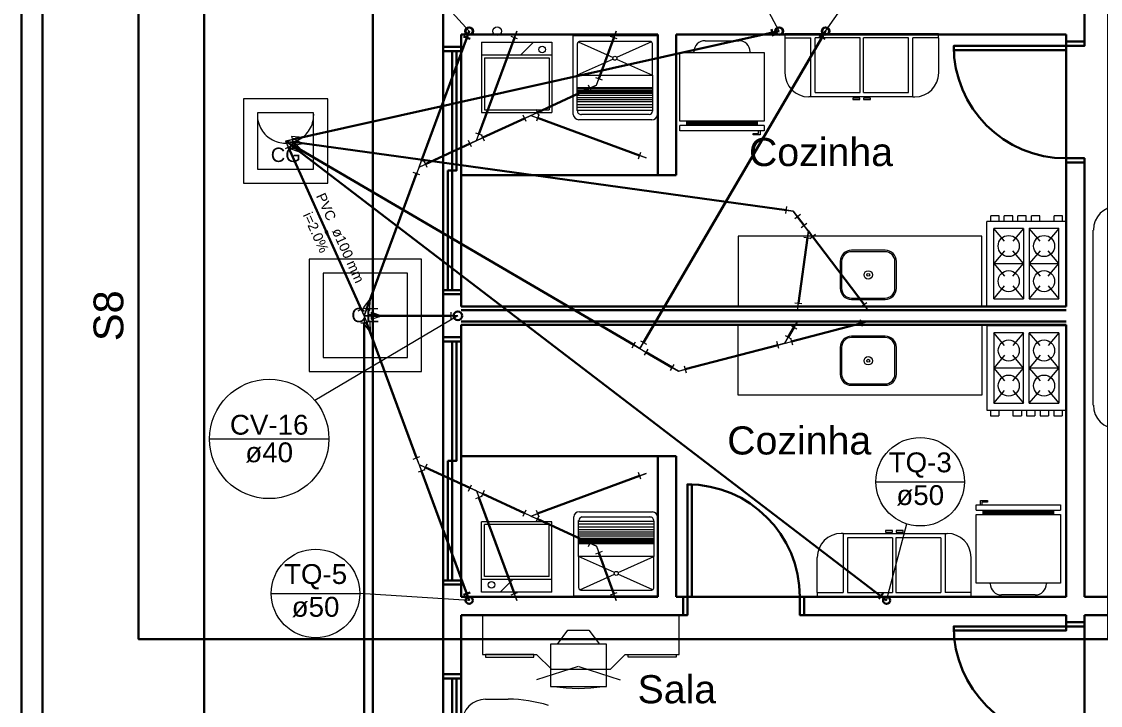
# Model space of a CAD drawing. Header units: inches. Extents: x -27 to 114, y -35 to 60.
# Drawn here: x 10.74 to 18.42, y -10.19 to -5.33 of the extents above; entities that cross this region are included whole.
import ezdxf

# ---------------------------------------------------------------- set-up
doc = ezdxf.new("R2010")
doc.units = ezdxf.units.IN
doc.header["$LTSCALE"] = 10
doc.header["$MEASUREMENT"] = 0
doc.linetypes.add('Dashed', pattern=[0.75, 0.5, -0.25])
for name, color, linetype, lineweight in [('CV-Colunas', 6, 'Continuous', 30), ('CV-Conexões detalhe', 8, 'Continuous', 20), ('CV-Indicação coluna', 5, 'Continuous', 20), ('CV-Textos coluna', 7, 'Continuous', 20), ('CV-Tubos detalhe', 6, 'Continuous', 30), ('DI-Detalhes', 6, 'Dashed', 30), ('Simbolos', 160, 'Continuous', 20), ('Simbolos_int', 5, 'Continuous', 5), ('TQ-Colunas', 6, 'Continuous', 30), ('TQ-Conexões', 8, 'Continuous', 20), ('TQ-Conexões detalhe', 8, 'Continuous', 20), ('TQ-Indicação coluna', 5, 'Continuous', 20), ('TQ-Sentido tubo', 8, 'Continuous', 20), ('TQ-Textos coluna', 7, 'Continuous', 20), ('TQ-Textos tubo', 7, 'Continuous', 20), ('TQ-Tubos', 6, 'Continuous', 30), ('TQ-Tubos detalhe', 6, 'Continuous', 30), ('xeixo', 3, 'Continuous', 20), ('xjanela-porta', 253, 'Continuous', 30), ('xmoveis', 253, 'Continuous', 20), ('xmuro', 4, 'Continuous', 30), ('xparede', 7, 'Continuous', 30), ('xpiso', 4, 'Continuous', 30), ('xtexto', 7, 'Continuous', 20)]:
    doc.layers.add(name, color=color, linetype=linetype, lineweight=lineweight)
doc.styles.add('Arial', font='arial.ttf')

# ---------------------------------------------------------------- blocks, each defined once
blk = doc.blocks.new('_Closed')
at = {"color": 0, "linetype": 'ByBlock', "lineweight": -2}
for p, q in [((-1, 0.166667), (0, 0)), ((-1, 0.166667), (-1, -0.166667)), ((0, 0), (-1, -0.166667)), ((0, 0), (-1, 0))]:
    blk.add_line(p, q, dxfattribs=at)

msp = doc.modelspace()

# ---------------------------------------------------------------- linework, layer by layer
at = {"layer": 'CV-Colunas', "linetype": 'Continuous'}
for p, q in [((16.4574, -5.4502), (16.4143, -5.425)), ((16.4611, -5.3945), (16.4359, -5.4376))]:
    msp.add_line(p, q, dxfattribs=at)
msp.add_circle((16.4611, -5.3945), 0.025, dxfattribs=at)
at = {"layer": 'CV-Conexões detalhe', "linetype": 'Continuous'}
for p, q in [((13.7926, -7.3945), (13.7926, -7.4445)), ((13.8426, -7.4195), (13.7926, -7.4195)), ((15.1425, -7.5969), (15.1856, -7.6222)), ((15.083, -7.649), (15.1083, -7.6058)), ((15.1388, -7.6527), (15.0956, -7.6274)), ((15.1388, -7.6527), (15.1641, -7.6095)), ((15.1388, -7.6527), (15.1819, -7.6779)), ((15.1946, -7.6564), (15.1693, -7.6995))]:
    msp.add_line(p, q, dxfattribs=at)
at = {"layer": 'CV-Indicação coluna'}
for p, q in [((16.4611, -5.3945), (16.7567, -4.9719)), ((12.0754, -8.2959), (12.9254, -8.2959))]:
    msp.add_line(p, q, dxfattribs=at)
msp.add_circle((12.5004, -8.2959), 0.425, dxfattribs=at)
at = {"layer": 'CV-Tubos detalhe'}
for p, q in [((15.1641, -7.6095), (16.4359, -5.4376)), ((13.2266, -7.4195), (13.7926, -7.4195))]:
    msp.add_line(p, q, dxfattribs=at)
at = {"layer": 'DI-Detalhes', "linetype": 'Continuous'}
msp.add_lwpolyline([(18.4726, -9.7195), (18.4726, -5.1195), (11.5705, -5.1195), (11.5705, -9.7195), (18.4726, -9.7195)], close=True, dxfattribs=at)
at = {"layer": 'Simbolos', "linetype": 'Continuous'}
for points in [[(12.3166, -6.4765), (12.9166, -6.4765), (12.9166, -5.8765), (12.3166, -5.8765), (12.3166, -6.4765)], [(12.7836, -7.817), (13.5836, -7.817), (13.5836, -7.017), (12.7836, -7.017), (12.7836, -7.817)]]:
    msp.add_lwpolyline(points, close=True, dxfattribs=at)
at = {"layer": 'Simbolos_int', "linetype": 'Dashed'}
for points in [[(12.4166, -6.3765), (12.8166, -6.3765), (12.8166, -5.9765), (12.4166, -5.9765), (12.4166, -6.3765)], [(12.8836, -7.717), (13.4836, -7.717), (13.4836, -7.117), (12.8836, -7.117), (12.8836, -7.717)]]:
    msp.add_lwpolyline(points, close=True, dxfattribs=at)
msp.add_arc((12.6166, -5.9905), 0.2005, 176.017, 3.98271, dxfattribs=at)
at = {"layer": 'TQ-Colunas', "linetype": 'Continuous'}
for p, q in [((13.9298, -5.45), (13.8829, -5.4327)), ((13.9236, -5.3945), (13.9063, -5.4414)), ((16.0878, -5.4297), (16.0769, -5.3809)), ((16.1311, -5.3945), (16.0823, -5.4053)), ((13.8829, -9.4062), (13.9298, -9.3889)), ((13.9236, -9.4445), (13.9063, -9.3976)), ((16.8397, -9.434), (16.8701, -9.3943)), ((16.8946, -9.4445), (16.8549, -9.4141))]:
    msp.add_line(p, q, dxfattribs=at)
for centre, radius in [((13.9236, -5.3945), 0.025), ((16.1311, -5.3945), 0.025), ((13.8426, -7.4195), 0.0305), ((13.9236, -9.4445), 0.025), ((16.8946, -9.4445), 0.025)]:
    msp.add_circle(centre, radius, dxfattribs=at)
at = {"layer": 'TQ-Conexões', "linetype": 'Continuous'}
for p, q in [((12.66, -6.1412), (12.6709, -6.19)), ((12.66, -6.1412), (12.7386, -6.1493)), ((12.66, -6.2118), (12.6144, -6.2323)), ((12.6166, -6.1765), (12.6654, -6.1656)), ((12.6166, -6.1765), (12.6372, -6.222)), ((12.6166, -6.1765), (12.6564, -6.2068)), ((12.6166, -6.1765), (12.6662, -6.1833)), ((12.6166, -6.1765), (12.6598, -6.2017)), ((12.6715, -6.1869), (12.6412, -6.2267)), ((12.6724, -6.1801), (12.6472, -6.2233)), ((12.6696, -6.1585), (12.6627, -6.208)), ((12.6627, -6.208), (12.7405, -6.1935)), ((12.6696, -6.1585), (12.7405, -6.1935)), ((12.6709, -6.19), (12.7386, -6.1493)), ((12.6715, -6.1869), (12.716, -6.2523)), ((12.6724, -6.1801), (12.7245, -6.2396)), ((12.6412, -6.2267), (12.716, -6.2523)), ((12.6472, -6.2233), (12.7245, -6.2396)), ((13.1333, -7.3841), (13.1789, -7.3636)), ((13.1705, -7.3639), (13.2199, -7.3022)), ((13.1705, -7.3639), (13.2174, -7.3812)), ((13.2174, -7.3812), (13.2199, -7.3022)), ((13.1766, -7.4195), (13.1561, -7.3739)), ((13.1766, -7.4195), (13.1939, -7.3725)), ((13.1766, -7.4195), (13.1766, -7.4695)), ((13.1766, -7.4195), (13.1939, -7.4664)), ((13.1766, -7.4195), (13.2266, -7.4195)), ((13.2266, -7.3945), (13.2266, -7.4445)), ((13.2266, -7.3945), (13.3016, -7.4195)), ((13.2266, -7.4445), (13.3016, -7.4195)), ((13.1516, -7.4695), (13.2016, -7.4695)), ((13.2174, -7.4577), (13.1705, -7.475)), ((13.1705, -7.475), (13.2199, -7.5367)), ((13.2174, -7.4577), (13.2199, -7.5367))]:
    msp.add_line(p, q, dxfattribs=at)
at = {"layer": 'TQ-Conexões detalhe', "linetype": 'Continuous'}
for p, q in [((14.2688, -5.45), (14.2219, -5.4327)), ((14.2626, -5.3945), (14.2453, -5.4414)), ((14.9773, -5.45), (14.9304, -5.4327)), ((14.9711, -5.3945), (14.9538, -5.4414)), ((14.823, -5.7244), (14.8699, -5.7417)), ((14.8291, -5.78), (14.8464, -5.733)), ((14.7942, -5.8236), (14.7733, -5.7782)), ((14.8291, -5.78), (14.7837, -5.8009)), ((14.3636, -5.9944), (14.409, -5.9735)), ((14.3986, -5.9508), (14.4195, -5.9962)), ((14.4192, -5.9883), (14.4019, -6.0352)), ((14.3287, -6.0381), (14.3077, -5.9927)), ((14.3636, -5.9944), (14.3182, -6.0154)), ((14.3636, -5.9944), (14.4105, -6.0117)), ((13.969, -6.1179), (14.0159, -6.1352)), ((13.9751, -6.1735), (13.9924, -6.1265)), ((14.0101, -6.1298), (14.031, -6.1752)), ((13.9402, -6.2171), (13.9193, -6.1717)), ((13.9751, -6.1735), (13.9297, -6.1944)), ((13.9751, -6.1735), (14.0205, -6.1525)), ((15.1286, -6.3031), (15.1459, -6.2562)), ((15.1841, -6.297), (15.1372, -6.2797)), ((13.5669, -6.3616), (13.5496, -6.4085)), ((13.5607, -6.306), (13.6076, -6.3233)), ((13.5669, -6.3616), (13.5842, -6.3147)), ((13.5669, -6.3616), (13.6123, -6.3406)), ((13.6018, -6.3179), (13.6227, -6.3634)), ((13.573, -6.4171), (13.5261, -6.3998)), ((16.1782, -6.6929), (16.185, -6.6434)), ((16.2311, -6.675), (16.1816, -6.6681)), ((16.2311, -6.675), (16.2613, -6.7148)), ((16.2812, -6.6997), (16.2414, -6.7299)), ((16.288, -6.7915), (16.3279, -6.7613)), ((16.3382, -6.8163), (16.308, -6.7764)), ((16.3382, -6.8163), (16.3313, -6.8658)), ((16.3382, -6.8163), (16.3683, -6.8561)), ((16.3561, -6.8692), (16.3066, -6.8624)), ((16.3883, -6.841), (16.3484, -6.8712)), ((16.2427, -7.3265), (16.2922, -7.3333)), ((16.2606, -7.3795), (16.2674, -7.3299)), ((16.7145, -7.3547), (16.7544, -7.3245)), ((16.7646, -7.3795), (16.7344, -7.3396)), ((16.7226, -7.4963), (16.7099, -7.4479)), ((16.257, -7.5152), (16.2138, -7.49)), ((16.2606, -7.4595), (16.2354, -7.5026)), ((16.7646, -7.4595), (16.7163, -7.4721)), ((16.1696, -7.615), (16.1948, -7.5719)), ((16.1696, -7.615), (16.218, -7.6024)), ((16.1733, -7.5593), (16.2164, -7.5845)), ((16.2116, -7.5782), (16.2243, -7.6266)), ((16.1275, -7.6519), (16.1149, -7.6035)), ((16.1696, -7.615), (16.1212, -7.6277)), ((15.3568, -7.8093), (15.3821, -7.7661)), ((15.4126, -7.813), (15.3695, -7.7877)), ((15.4126, -7.813), (15.461, -7.8003)), ((15.4547, -7.7761), (15.4673, -7.8245)), ((13.5261, -8.4391), (13.573, -8.4218)), ((13.5669, -8.4774), (13.5496, -8.4304)), ((13.6076, -8.5156), (13.5607, -8.5329)), ((13.5669, -8.4774), (13.5842, -8.5243)), ((13.5669, -8.4774), (13.6123, -8.4983)), ((13.6227, -8.4756), (13.6018, -8.521)), ((15.1459, -8.5827), (15.1286, -8.5358)), ((15.1841, -8.542), (15.1372, -8.5593)), ((13.9191, -8.6673), (13.94, -8.6219)), ((13.975, -8.6656), (13.9296, -8.6446)), ((13.975, -8.6656), (14.0204, -8.6865)), ((13.975, -8.6656), (13.9923, -8.7125)), ((14.0308, -8.6638), (14.0099, -8.7092)), ((14.0157, -8.7038), (13.9688, -8.7211)), ((14.3074, -8.8464), (14.3283, -8.801)), ((14.3632, -8.8446), (14.3178, -8.8237)), ((14.3632, -8.8446), (14.4102, -8.8273)), ((14.4015, -8.8039), (14.4188, -8.8508)), ((14.3632, -8.8446), (14.4086, -8.8656)), ((14.4191, -8.8429), (14.3982, -8.8883)), ((14.7733, -9.0612), (14.7942, -9.0158)), ((14.8291, -9.0595), (14.7837, -9.0385)), ((14.8291, -9.0595), (14.8464, -9.1064)), ((14.8699, -9.0977), (14.823, -9.115)), ((14.2219, -9.4062), (14.2688, -9.3889)), ((14.2626, -9.4445), (14.2453, -9.3976)), ((14.9304, -9.4062), (14.9773, -9.3889)), ((14.9711, -9.4445), (14.9538, -9.3976))]:
    msp.add_line(p, q, dxfattribs=at)
at = {"layer": 'TQ-Indicação coluna'}
for p, q in [((16.1311, -5.3945), (15.8404, -4.8501)), ((13.9236, -5.3945), (13.5266, -4.9591)), ((13.8431, -7.4195), (12.8259, -8.0226)), ((16.8193, -8.6004), (17.4493, -8.6004)), ((16.8946, -9.4445), (17.0398, -8.9009)), ((12.5152, -9.395), (13.1452, -9.395)), ((13.9236, -9.4445), (13.1452, -9.395))]:
    msp.add_line(p, q, dxfattribs=at)
for centre in [(17.1343, -8.6004), (12.8302, -9.395)]:
    msp.add_circle(centre, 0.315, dxfattribs=at)
at = {"layer": 'TQ-Sentido tubo'}
msp.add_lwpolyline([(12.9056, -6.8179), (12.8676, -6.7336)], dxfattribs=at)
at = {"layer": 'TQ-Tubos'}
for p, q in [((12.6372, -6.222), (13.1561, -7.3739)), ((13.1766, -7.4695), (13.1766, -16.3475))]:
    msp.add_line(p, q, dxfattribs=at)
at = {"layer": 'TQ-Tubos detalhe'}
for p, q in [((16.0823, -5.4053), (12.6654, -6.1656)), ((13.9063, -5.4414), (13.5842, -6.3147)), ((14.2453, -5.4414), (13.9924, -6.1265)), ((14.9538, -5.4414), (14.8464, -5.733)), ((14.7837, -5.8009), (14.409, -5.9735)), ((14.3182, -6.0154), (14.0205, -6.1525)), ((15.1372, -6.2797), (14.4105, -6.0117)), ((16.8549, -9.4141), (12.6564, -6.2068)), ((15.0956, -7.6274), (12.6598, -6.2017)), ((16.1816, -6.6681), (12.6662, -6.1833)), ((13.9297, -6.1944), (13.6123, -6.3406)), ((13.5496, -6.4085), (13.1939, -7.3725)), ((16.308, -6.7764), (16.2613, -6.7148)), ((16.2674, -7.3299), (16.3313, -6.8658)), ((16.7344, -7.3396), (16.3683, -6.8561)), ((13.5496, -8.4304), (13.1939, -7.4664)), ((16.2354, -7.5026), (16.1948, -7.5719)), ((16.7163, -7.4721), (16.218, -7.6024)), ((15.3695, -7.7877), (15.1819, -7.6779)), ((16.1212, -7.6277), (15.461, -7.8003)), ((13.9296, -8.6446), (13.6123, -8.4983)), ((13.9063, -9.3976), (13.5842, -8.5243)), ((15.1372, -8.5593), (14.4102, -8.8273)), ((14.2453, -9.3976), (13.9923, -8.7125)), ((14.3178, -8.8237), (14.0204, -8.6865)), ((14.7837, -9.0385), (14.4086, -8.8656)), ((14.9538, -9.3976), (14.8464, -9.1064))]:
    msp.add_line(p, q, dxfattribs=at)
at = {"layer": 'xeixo'}
for p, q in [((16.1311, -5.3945), (12.6166, -6.1765)), ((13.9236, -5.3945), (13.1766, -7.4195)), ((13.9751, -6.1735), (14.2626, -5.3945)), ((14.8291, -5.78), (14.9711, -5.3945)), ((16.4611, -5.3945), (15.1386, -7.653)), ((13.5671, -6.3615), (14.8291, -5.78)), ((14.3636, -5.9945), (15.1841, -6.297)), ((16.8941, -9.4445), (12.6166, -6.1765)), ((12.6166, -6.1765), (15.4126, -7.813)), ((12.6166, -6.1765), (16.2311, -6.675)), ((12.6166, -6.1765), (13.1766, -7.4195)), ((16.7646, -7.3795), (16.2311, -6.675)), ((16.2606, -7.3795), (16.3381, -6.8165)), ((13.1766, -7.4195), (13.9236, -9.4445)), ((13.1766, -7.4195), (13.1766, -16.3975)), ((13.8426, -7.4195), (13.1766, -7.4195)), ((15.4126, -7.813), (16.7646, -7.4595)), ((16.1696, -7.615), (16.2606, -7.4595)), ((13.5671, -8.4775), (14.8291, -9.0595)), ((14.3636, -8.8445), (15.1841, -8.542)), ((13.9751, -8.666), (14.2626, -9.4445)), ((14.8291, -9.0595), (14.9711, -9.4445))]:
    msp.add_line(p, q, dxfattribs=at)
for centre in [(13.9236, -5.3945), (16.1311, -5.3945)]:
    msp.add_circle(centre, 0.0305, dxfattribs=at)
at = {"layer": 'xeixo', "color": 6}
for centre in [(14.1231, -5.3945), (16.4611, -5.3945)]:
    msp.add_circle(centre, 0.0305, dxfattribs=at)
at = {"layer": 'xjanela-porta'}
for p, q in [((13.7376, -5.537), (13.7376, -7.237)), ((13.8676, -5.537), (13.8676, -7.237)), ((13.7376, -7.602), (13.7376, -9.302)), ((13.8676, -7.602), (13.8676, -9.302)), ((16.3076, -9.4195), (16.2776, -9.4195)), ((13.7376, -9.9995), (13.7376, -11.8995)), ((13.8676, -9.9995), (13.8676, -11.8995))]:
    msp.add_line(p, q, dxfattribs=at)
for points in [[(13.7376, -5.507), (13.7376, -5.537), (13.8676, -5.537), (13.8676, -5.507)], [(18.3026, -5.4695), (18.3026, -5.4995), (18.1726, -5.4995), (18.1726, -5.4695)], [(18.1726, -6.3295), (18.1726, -6.2995), (18.3026, -6.2995), (18.3026, -6.3295)], [(13.8676, -7.267), (13.8676, -7.237), (13.7376, -7.237), (13.7376, -7.267)], [(13.7376, -7.572), (13.7376, -7.602), (13.8676, -7.602), (13.8676, -7.572)], [(13.8676, -9.332), (13.8676, -9.302), (13.7376, -9.302), (13.7376, -9.332)], [(15.4476, -9.5495), (15.4776, -9.5495), (15.4776, -9.4195), (15.4476, -9.4195)], [(16.3076, -9.4195), (16.2776, -9.4195), (16.2776, -9.5495), (16.3076, -9.5495)], [(18.3026, -9.5995), (18.3026, -9.6295), (18.1726, -9.6295), (18.1726, -9.5995)], [(13.7376, -9.9695), (13.7376, -9.9995), (13.8676, -9.9995), (13.8676, -9.9695)]]:
    msp.add_lwpolyline(points, dxfattribs=at)
for points in [[(18.1726, -5.4995), (18.1726, -5.5295), (17.3726, -5.5295), (17.3726, -5.4995), (18.1726, -5.4995), (18.1726, -5.4995)], [(13.8026, -5.537), (13.8026, -6.387), (13.8326, -6.387), (13.8326, -5.537), (13.8026, -5.537), (13.8026, -5.537)], [(13.7726, -6.387), (13.7726, -7.237), (13.8026, -7.237), (13.8026, -6.387), (13.7726, -6.387), (13.7726, -6.387)], [(13.8026, -7.602), (13.8026, -8.452), (13.8326, -8.452), (13.8326, -7.602), (13.8026, -7.602), (13.8026, -7.602)], [(13.7726, -8.452), (13.7726, -9.302), (13.8026, -9.302), (13.8026, -8.452), (13.7726, -8.452), (13.7726, -8.452)], [(15.4776, -9.4195), (15.5076, -9.4195), (15.5076, -8.6195), (15.4776, -8.6195), (15.4776, -9.4195), (15.4776, -9.4195)], [(18.1726, -9.6295), (18.1726, -9.6595), (17.3726, -9.6595), (17.3726, -9.6295), (18.1726, -9.6295), (18.1726, -9.6295)], [(13.8026, -9.9995), (13.8026, -10.9495), (13.8326, -10.9495), (13.8326, -9.9995), (13.8026, -9.9995), (13.8026, -9.9995)]]:
    msp.add_lwpolyline(points, close=True, dxfattribs=at)
for centre, start, end in [((18.1726, -5.4995), 180, 270), ((15.4776, -9.4195), 0, 90), ((18.1726, -9.6295), 180, 270)]:
    msp.add_arc(centre, 0.8, start, end, dxfattribs=at)
at = {"layer": 'xmoveis'}
for p, q in [((14.6636, -5.426), (15.2636, -5.426)), ((14.6636, -5.9885), (14.6636, -5.426)), ((15.2636, -5.426), (15.2636, -5.9895)), ((16.1711, -5.412), (17.2656, -5.412)), ((16.1711, -5.412), (16.1711, -5.442)), ((16.1711, -5.442), (16.3561, -5.442)), ((16.1711, -5.442), (16.1711, -5.692)), ((16.3561, -5.862), (16.3561, -5.442)), ((16.3861, -5.832), (16.3861, -5.442)), ((16.7061, -5.442), (16.3861, -5.442)), ((16.7061, -5.832), (16.7061, -5.442)), ((16.7311, -5.832), (16.7311, -5.442)), ((17.0506, -5.442), (16.7311, -5.442)), ((17.0506, -5.832), (17.0506, -5.442)), ((17.2656, -5.442), (17.0811, -5.442)), ((17.0811, -5.862), (17.0811, -5.442)), ((17.2656, -5.442), (17.2656, -5.412)), ((17.2656, -5.442), (17.2656, -5.692)), ((14.0126, -5.4735), (14.0126, -5.9735)), ((14.0126, -5.4735), (14.5126, -5.4735)), ((14.3806, -5.4735), (14.2906, -5.5635)), ((14.5126, -5.4735), (14.5126, -5.9735)), ((14.7006, -5.4705), (14.9486, -5.582)), ((15.2211, -5.4705), (14.9736, -5.582)), ((15.6041, -5.4625), (15.8441, -5.4625)), ((14.0326, -5.5835), (14.0326, -5.9535)), ((14.4926, -5.5835), (14.4926, -5.9535)), ((14.9481, -5.5935), (14.6936, -5.7075)), ((14.9736, -5.593), (15.2281, -5.7075)), ((15.4241, -6.0355), (15.4241, -5.5455)), ((15.4241, -5.5455), (16.0241, -5.5455)), ((15.5241, -5.5455), (15.5241, -5.5425)), ((16.0241, -5.5455), (16.0241, -6.0355)), ((15.2281, -5.7985), (14.6936, -5.7985)), ((15.2281, -5.8085), (14.6936, -5.8085)), ((15.2281, -5.8185), (14.6936, -5.8185)), ((15.2281, -5.8285), (14.6936, -5.8285)), ((16.3861, -5.832), (16.7061, -5.832)), ((16.7311, -5.832), (17.0506, -5.832)), ((15.2281, -5.8385), (14.6936, -5.8385)), ((15.2281, -5.8535), (14.6936, -5.8535)), ((15.2281, -5.8685), (14.6936, -5.8685)), ((15.2281, -5.8835), (14.6936, -5.8835)), ((15.2281, -5.8985), (14.6936, -5.8985)), ((16.3561, -5.862), (16.3411, -5.862)), ((17.0811, -5.862), (16.3561, -5.862)), ((17.0811, -5.862), (17.0961, -5.862)), ((14.0126, -5.9735), (14.5126, -5.9735)), ((14.0326, -5.9535), (14.4926, -5.9535)), ((15.2281, -5.9185), (14.6936, -5.9185)), ((15.2281, -5.9385), (14.6936, -5.9385)), ((15.2281, -5.9585), (14.6936, -5.9585)), ((15.2236, -6.026), (14.7041, -6.026)), ((16.0241, -6.0355), (15.4241, -6.0355)), ((16.0241, -6.0655), (15.4241, -6.0655)), ((15.4241, -6.1035), (15.4241, -6.0655)), ((15.4741, -6.0655), (15.4741, -6.0355)), ((15.9741, -6.0435), (15.4741, -6.0435)), ((15.9741, -6.0505), (15.4741, -6.0505)), ((15.9741, -6.0575), (15.4741, -6.0575)), ((15.9741, -6.0355), (15.9741, -6.0655)), ((16.0241, -6.0655), (16.0241, -6.1035)), ((16.0241, -6.1035), (15.4241, -6.1035)), ((15.9441, -6.1335), (15.9441, -6.1235)), ((15.9441, -6.1235), (15.9841, -6.1235)), ((15.9941, -6.1335), (15.9441, -6.1335)), ((15.9841, -6.1235), (15.9841, -6.1035)), ((15.9941, -6.1035), (15.9941, -6.1335)), ((18.1721, -6.7485), (17.6086, -6.7485)), ((17.6086, -7.3485), (17.6086, -6.7485)), ((17.6361, -6.7485), (17.6361, -6.7085)), ((17.6961, -6.7085), (17.6361, -6.7085)), ((17.6961, -6.7485), (17.6961, -6.7085)), ((17.7926, -6.7085), (17.7326, -6.7085)), ((17.7326, -6.7485), (17.7326, -6.7085)), ((17.7926, -6.7485), (17.7926, -6.7085)), ((17.8896, -6.7085), (17.8296, -6.7085)), ((17.8296, -6.7485), (17.8296, -6.7085)), ((17.8896, -6.7485), (17.8896, -6.7085)), ((17.9261, -6.7485), (17.9261, -6.7085)), ((17.9861, -6.7085), (17.9261, -6.7085)), ((17.9861, -6.7485), (17.9861, -6.7085)), ((18.1471, -6.7085), (18.0871, -6.7085)), ((18.0871, -6.7485), (18.0871, -6.7085)), ((18.1471, -6.7485), (18.1471, -6.7085)), ((18.1721, -7.3485), (18.1721, -6.7485)), ((17.6586, -7.2985), (17.6586, -6.7985)), ((17.8701, -6.7985), (17.6586, -6.7985)), ((17.7351, -6.889), (17.6586, -6.7985)), ((17.8701, -6.7985), (17.7936, -6.889)), ((17.8701, -6.7985), (17.8701, -7.2985)), ((18.1221, -6.7985), (17.9101, -6.7985)), ((17.9101, -6.7985), (17.9101, -7.2985)), ((17.9871, -6.889), (17.9101, -6.7985)), ((18.1221, -6.7985), (18.0451, -6.889)), ((18.1221, -7.2985), (18.1221, -6.7985)), ((18.3666, -8.0555), (18.3666, -6.8095)), ((17.5726, -6.8545), (15.8391, -6.8545)), ((15.8391, -6.8545), (15.8391, -7.3545)), ((17.5726, -7.3545), (17.5726, -6.8545)), ((16.8846, -6.954), (16.6446, -6.954)), ((16.8846, -6.964), (16.6446, -6.964)), ((17.7351, -6.9575), (17.6586, -7.0485)), ((17.8701, -7.0485), (17.7936, -6.9575)), ((17.9871, -6.9575), (17.9101, -7.0485)), ((18.1221, -7.0485), (18.0451, -6.9575)), ((16.5646, -7.034), (16.5646, -7.224)), ((16.5746, -7.034), (16.5746, -7.224)), ((16.9546, -7.224), (16.9546, -7.034)), ((16.9646, -7.224), (16.9646, -7.034)), ((17.6586, -7.0485), (17.8701, -7.0485)), ((17.6586, -7.0485), (17.7351, -7.139)), ((17.7936, -7.139), (17.8701, -7.0485)), ((17.9101, -7.0485), (18.1221, -7.0485)), ((17.9101, -7.0485), (17.9871, -7.139)), ((18.0451, -7.139), (18.1221, -7.0485)), ((17.6586, -7.2985), (17.7351, -7.2075)), ((17.7936, -7.2075), (17.8701, -7.2985)), ((17.9101, -7.2985), (17.9871, -7.2075)), ((18.0451, -7.2075), (18.1221, -7.2985)), ((16.6446, -7.294), (16.8846, -7.294)), ((16.6446, -7.304), (16.8846, -7.304)), ((17.6086, -7.3485), (18.1721, -7.3485)), ((17.6586, -7.2985), (17.8701, -7.2985)), ((17.9101, -7.2985), (18.1221, -7.2985)), ((15.8391, -7.9845), (15.8391, -7.4845)), ((17.5726, -7.4845), (17.5726, -7.9845)), ((17.6086, -7.4915), (17.6086, -8.0915)), ((18.1721, -7.4915), (17.6086, -7.4915)), ((18.1721, -7.4915), (18.1721, -8.0915)), ((16.8846, -7.5645), (16.6446, -7.5645)), ((16.8846, -7.5745), (16.6446, -7.5745)), ((17.6586, -7.5415), (17.6586, -8.0415)), ((17.8701, -7.5415), (17.6586, -7.5415)), ((17.7351, -7.632), (17.6586, -7.5415)), ((17.8701, -7.5415), (17.7936, -7.632)), ((17.8701, -8.0415), (17.8701, -7.5415)), ((18.1221, -7.5415), (17.9101, -7.5415)), ((17.9101, -8.0415), (17.9101, -7.5415)), ((17.9871, -7.632), (17.9101, -7.5415)), ((18.1221, -7.5415), (18.0456, -7.632)), ((18.1221, -7.5415), (18.1221, -8.0415)), ((16.5646, -7.6445), (16.5646, -7.8345)), ((16.5746, -7.6445), (16.5746, -7.8345)), ((16.9546, -7.8345), (16.9546, -7.6445)), ((16.9646, -7.8345), (16.9646, -7.6445)), ((17.7351, -7.701), (17.6586, -7.7915)), ((17.8701, -7.7915), (17.7936, -7.701)), ((17.9871, -7.701), (17.9101, -7.7915)), ((18.1221, -7.7915), (18.0456, -7.701)), ((17.8701, -7.7915), (17.6586, -7.7915)), ((17.6586, -7.7915), (17.7351, -7.882)), ((17.7936, -7.882), (17.8701, -7.7915)), ((18.1221, -7.7915), (17.9101, -7.7915)), ((17.9101, -7.7915), (17.9871, -7.882)), ((18.0456, -7.882), (18.1221, -7.7915)), ((16.6446, -7.9045), (16.8846, -7.9045)), ((17.5726, -7.9845), (15.8391, -7.9845)), ((16.6446, -7.9145), (16.8846, -7.9145)), ((17.6586, -8.0415), (17.7351, -7.951)), ((17.7936, -7.951), (17.8701, -8.0415)), ((17.9101, -8.0415), (17.9871, -7.951)), ((18.0456, -7.951), (18.1221, -8.0415)), ((17.6586, -8.0415), (17.8701, -8.0415)), ((17.9101, -8.0415), (18.1221, -8.0415)), ((17.6086, -8.0915), (18.1721, -8.0915)), ((17.6336, -8.0915), (17.6336, -8.1315)), ((17.6336, -8.1315), (17.6936, -8.1315)), ((17.6936, -8.0915), (17.6936, -8.1315)), ((17.7946, -8.0915), (17.7946, -8.1315)), ((17.7946, -8.1315), (17.8546, -8.1315)), ((17.8546, -8.0915), (17.8546, -8.1315)), ((17.8911, -8.0915), (17.8911, -8.1315)), ((17.8911, -8.1315), (17.9511, -8.1315)), ((17.9511, -8.0915), (17.9511, -8.1315)), ((17.9876, -8.0915), (17.9876, -8.1315)), ((17.9876, -8.1315), (18.0476, -8.1315)), ((18.0476, -8.0915), (18.0476, -8.1315)), ((18.0846, -8.0915), (18.0846, -8.1315)), ((18.0846, -8.1315), (18.1446, -8.1315)), ((18.1446, -8.0915), (18.1446, -8.1315)), ((17.5631, -8.765), (17.5631, -8.735)), ((17.5631, -8.735), (17.6131, -8.735)), ((17.6131, -8.745), (17.5731, -8.745)), ((17.5731, -8.745), (17.5731, -8.765)), ((17.6131, -8.735), (17.6131, -8.745)), ((14.7081, -8.8135), (15.2276, -8.8135)), ((17.5331, -8.803), (17.5331, -8.765)), ((17.5331, -8.765), (18.1331, -8.765)), ((17.5331, -8.803), (18.1331, -8.803)), ((17.5831, -8.833), (17.5831, -8.803)), ((17.5831, -8.811), (18.0831, -8.811)), ((17.5831, -8.818), (18.0831, -8.818)), ((17.5831, -8.825), (18.0831, -8.825)), ((18.0831, -8.803), (18.0831, -8.833)), ((18.1331, -8.765), (18.1331, -8.803)), ((14.5126, -8.8855), (14.0126, -8.8855)), ((14.0126, -9.3855), (14.0126, -8.8855)), ((14.4926, -8.9055), (14.0326, -8.9055)), ((14.0326, -9.2755), (14.0326, -8.9055)), ((14.4926, -9.2755), (14.4926, -8.9055)), ((14.5126, -9.3855), (14.5126, -8.8855)), ((14.6681, -9.4135), (14.6681, -8.8505)), ((14.7031, -8.881), (15.2381, -8.881)), ((14.7031, -8.901), (15.2381, -8.901)), ((15.2681, -8.8515), (15.2681, -9.4135)), ((17.5331, -8.833), (18.1331, -8.833)), ((17.5331, -9.323), (17.5331, -8.833)), ((18.1331, -8.833), (18.1331, -9.323)), ((14.7031, -8.921), (15.2381, -8.921)), ((14.7031, -8.941), (15.2381, -8.941)), ((14.7031, -8.956), (15.2381, -8.956)), ((14.7031, -8.971), (15.2381, -8.971)), ((16.5866, -8.9685), (16.5716, -8.9685)), ((16.5866, -8.9685), (17.3111, -8.9685)), ((16.5866, -8.9685), (16.5866, -9.3885)), ((17.3111, -8.9685), (17.3111, -9.3885)), ((17.3111, -8.9685), (17.3266, -8.9685)), ((14.7031, -8.986), (15.2381, -8.986)), ((14.7031, -9.001), (15.2381, -9.001)), ((14.7031, -9.011), (15.2381, -9.011)), ((14.7031, -9.021), (15.2381, -9.021)), ((14.7031, -9.031), (15.2381, -9.031)), ((14.7031, -9.041), (15.2381, -9.041)), ((16.6166, -8.9985), (16.6166, -9.3885)), ((16.9366, -8.9985), (16.6166, -8.9985)), ((16.9366, -8.9985), (16.9366, -9.3885)), ((16.9611, -8.9985), (16.9611, -9.3885)), ((17.2816, -8.9985), (16.9611, -8.9985)), ((17.2816, -8.9985), (17.2816, -9.3885)), ((14.9576, -9.2465), (14.7031, -9.132)), ((14.9836, -9.2465), (15.2381, -9.132)), ((16.4016, -9.3885), (16.4016, -9.1385)), ((17.4961, -9.3885), (17.4961, -9.1385)), ((14.7106, -9.369), (14.9581, -9.258)), ((15.2311, -9.3695), (14.9831, -9.258)), ((14.1446, -9.3855), (14.2346, -9.2955)), ((18.1331, -9.323), (17.5331, -9.323)), ((17.6331, -9.326), (17.6331, -9.323)), ((18.0331, -9.323), (18.0331, -9.326)), ((14.5126, -9.3855), (14.0126, -9.3855)), ((15.2681, -9.4135), (14.6681, -9.4135)), ((16.4016, -9.3885), (16.4016, -9.4185)), ((16.4016, -9.3885), (16.5866, -9.3885)), ((17.4961, -9.4185), (16.4016, -9.4185)), ((16.6166, -9.3885), (16.9366, -9.3885)), ((16.9611, -9.3885), (17.2816, -9.3885)), ((17.4961, -9.3885), (17.3111, -9.3885)), ((17.4961, -9.4185), (17.4961, -9.3885)), ((17.9531, -9.406), (17.7131, -9.406)), ((15.4191, -9.5485), (14.0191, -9.5485)), ((14.0191, -9.5485), (14.0191, -9.8285)), ((15.4191, -9.8285), (15.4191, -9.5485)), ((14.0191, -9.8285), (14.4041, -9.8285)), ((14.3831, -9.8285), (14.0401, -9.8285)), ((14.0401, -9.8285), (14.0401, -9.8495)), ((14.3831, -9.8495), (14.3831, -9.8285)), ((14.4041, -9.8285), (14.5091, -9.9335)), ((14.9291, -9.9335), (15.0341, -9.8285)), ((15.0341, -9.8285), (15.4191, -9.8285)), ((15.0551, -9.8285), (15.3981, -9.8285)), ((15.0551, -9.8495), (15.0551, -9.8285)), ((15.3981, -9.8285), (15.3981, -9.8495)), ((14.0401, -9.8495), (14.3831, -9.8495)), ((15.3981, -9.8495), (15.0551, -9.8495)), ((14.6991, -9.9155), (14.4041, -10.01)), ((14.5091, -9.9335), (14.9291, -9.9335)), ((14.7046, -9.9155), (14.9996, -10.01)), ((14.0406, -10.148), (14.2016, -10.148))]:
    msp.add_line(p, q, dxfattribs=at)
for points in [[(14.6936, -5.4825), (14.6936, -5.7075)], [(14.6936, -5.7075), (15.2286, -5.7075), (15.2286, -5.483)], [(15.2136, -5.4675), (14.7076, -5.4675)], [(14.0126, -5.5635), (14.5126, -5.5635)], [(14.0326, -5.5835), (14.4926, -5.5835)], [(14.6936, -5.7075), (15.2281, -5.7075), (15.2281, -5.9645)], [(14.6936, -5.9595), (14.6936, -5.7075)], [(15.2051, -5.9885), (14.7231, -5.9885)], [(15.2381, -9.132), (14.7031, -9.132), (14.7031, -8.8755)], [(14.7266, -8.851), (15.2086, -8.851)], [(15.2381, -8.88), (15.2381, -9.132)], [(15.2381, -9.132), (14.7031, -9.132), (14.7031, -9.3565)], [(15.2381, -9.357), (15.2381, -9.132)], [(14.4926, -9.2755), (14.0326, -9.2755)], [(14.5126, -9.2955), (14.0126, -9.2955)], [(14.7181, -9.3725), (15.2241, -9.3725)], [(14.5516, -9.7565), (14.6266, -9.6565), (14.7766, -9.6565), (14.8516, -9.7565)]]:
    msp.add_lwpolyline(points, dxfattribs=at)
for points in [[(16.6536, -5.872), (16.6536, -5.882), (16.7036, -5.882), (16.7036, -5.872), (16.6536, -5.872), (16.6536, -5.872)], [(16.7311, -5.872), (16.7311, -5.882), (16.7811, -5.882), (16.7811, -5.872), (16.7311, -5.872), (16.7311, -5.872)], [(16.9366, -8.9585), (16.9366, -8.9485), (16.8866, -8.9485), (16.8866, -8.9585), (16.9366, -8.9585), (16.9366, -8.9585)], [(17.0141, -8.9585), (17.0141, -8.9485), (16.9641, -8.9485), (16.9641, -8.9585), (17.0141, -8.9585), (17.0141, -8.9585)], [(14.9016, -9.7565), (14.5016, -9.7565), (14.5016, -10.0565), (14.9016, -10.0565), (14.9016, -9.7565), (14.9016, -9.7565)]]:
    msp.add_lwpolyline(points, close=True, dxfattribs=at)
for centre, radius in [((14.4431, -5.5245), 0.0235), ((14.9611, -5.5875), 0.014), ((17.7641, -6.9235), 0.075), ((18.0161, -6.9235), 0.075), ((16.7646, -7.129), 0.03), ((16.7646, -7.129), 0.01), ((17.7641, -7.1735), 0.075), ((18.0161, -7.1735), 0.075), ((17.7646, -7.6665), 0.075), ((18.0161, -7.6665), 0.075), ((16.7646, -7.7395), 0.03), ((16.7646, -7.7395), 0.01), ((17.7646, -7.9165), 0.075), ((18.0161, -7.9165), 0.075), ((14.9706, -9.2525), 0.014), ((14.0821, -9.3345), 0.0235)]:
    msp.add_circle(centre, radius, dxfattribs=at)
for centre, radius, start, end in [((14.7116, -5.485), 0.0177, 102.103, 173.884), ((15.2101, -5.4855), 0.0184, 7.01837, 80.5046), ((15.6041, -5.5425), 0.08, 90, 180), ((15.8441, -5.5425), 0.08, 0, 90), ((16.3411, -5.692), 0.17, 180, 270), ((17.0961, -5.692), 0.17, 270, 0), ((14.7111, -5.978), 0.0487, 192.429, 261.603), ((14.7221, -5.96), 0.0285, 177.073, 271.067), ((15.2011, -5.9615), 0.0273, 278.11, 354.315), ((15.2236, -5.986), 0.04, 270.092, 355.528), ((18.5356, -6.8095), 0.1686, 90, 180), ((16.6446, -7.034), 0.08, 90, 180), ((16.6446, -7.034), 0.07, 90, 180), ((16.8846, -7.034), 0.08, 0, 90), ((16.8846, -7.034), 0.07, 0, 90), ((16.6446, -7.224), 0.08, 180, 270), ((16.6446, -7.224), 0.07, 180, 270), ((16.8846, -7.224), 0.08, 270, 0), ((16.8846, -7.224), 0.07, 270, 0), ((16.6446, -7.6445), 0.08, 90, 180), ((16.6446, -7.6445), 0.07, 90, 180), ((16.8846, -7.6445), 0.08, 0, 90), ((16.8846, -7.6445), 0.07, 0, 90), ((16.6446, -7.8345), 0.08, 180, 270), ((16.6446, -7.8345), 0.07, 180, 270), ((16.8846, -7.8345), 0.08, 270, 0), ((16.8846, -7.8345), 0.07, 270, 0), ((18.5356, -8.0555), 0.1686, 180, 270), ((14.7081, -8.8535), 0.04, 90.092, 175.528), ((15.2206, -8.862), 0.0487, 12.4292, 81.6035), ((14.7306, -8.878), 0.0273, 98.11, 174.315), ((15.2096, -8.8795), 0.0285, 357.073, 91.0669), ((16.5716, -9.1385), 0.17, 90, 180), ((17.3266, -9.1385), 0.17, 0, 90), ((14.7216, -9.3545), 0.0184, 187.018, 260.505), ((15.2201, -9.355), 0.0177, 282.103, 353.884), ((17.7131, -9.326), 0.08, 180, 270), ((17.9531, -9.326), 0.08, 270, 0), ((14.7016, -9.0235), 1.0475, 260.383, 279.617), ((14.0406, -10.3165), 0.1686, 90, 180), ((14.1991, -11.118), 0.9702, 72.6816, 89.8278)]:
    msp.add_arc(centre, radius, start, end, dxfattribs=at)
at = {"layer": 'xmuro'}
for p, q in [((10.7376, -2.7895), (10.7376, -17.3195)), ((10.8876, -2.7895), (10.8876, -17.3195))]:
    msp.add_line(p, q, dxfattribs=at)
at = {"layer": 'xparede'}
for p, q in [((13.7376, -5.507), (13.7376, -4.7695)), ((18.3026, -5.4695), (18.3026, -5.2395)), ((13.8676, -5.4195), (15.2676, -5.4195)), ((13.8676, -5.507), (13.8676, -5.4195)), ((15.2676, -5.4195), (15.2676, -6.4195)), ((18.1726, -5.4195), (15.3976, -5.4195)), ((15.3976, -5.4195), (15.3976, -6.4195)), ((18.1726, -5.4695), (18.1726, -5.4195)), ((13.8676, -5.507), (13.7376, -5.507)), ((18.1726, -5.4695), (18.3026, -5.4695)), ((18.1726, -7.3545), (18.1726, -6.3295)), ((18.1726, -6.3295), (18.3026, -6.3295)), ((18.3026, -9.4195), (18.3026, -6.3295)), ((15.2676, -6.4195), (15.3976, -6.4195)), ((13.8676, -7.267), (13.7376, -7.267)), ((13.7376, -7.572), (13.7376, -7.267)), ((13.8676, -7.3545), (13.8676, -7.267)), ((13.8676, -7.3545), (18.1726, -7.3545)), ((13.8676, -7.3795), (18.1726, -7.3795)), ((13.8676, -7.4595), (18.1726, -7.4595)), ((13.8676, -7.4845), (18.1726, -7.4845)), ((13.8676, -7.572), (13.8676, -7.4845)), ((18.1726, -9.4195), (18.1726, -7.4845)), ((13.8676, -7.572), (13.7376, -7.572)), ((15.2676, -9.4195), (15.2676, -8.4195)), ((15.2676, -8.4195), (15.3976, -8.4195)), ((15.3976, -9.4195), (15.3976, -8.4195)), ((13.8676, -9.332), (13.7376, -9.332)), ((13.7376, -9.9695), (13.7376, -9.332)), ((13.8676, -9.4195), (13.8676, -9.332)), ((13.8676, -9.4195), (15.2676, -9.4195)), ((15.3976, -9.4195), (15.4476, -9.4195)), ((15.4476, -9.4195), (15.4476, -9.5495)), ((16.3076, -9.4195), (18.1726, -9.4195)), ((16.3076, -9.4195), (16.3076, -9.5495)), ((20.0676, -9.4195), (18.3026, -9.4195)), ((13.8676, -9.5495), (15.4476, -9.5495)), ((13.8676, -9.9695), (13.8676, -9.5495)), ((16.3076, -9.5495), (18.1726, -9.5495)), ((18.1726, -9.5995), (18.1726, -9.5495)), ((20.0676, -9.5495), (18.3026, -9.5495)), ((18.3026, -9.5995), (18.3026, -9.5495)), ((18.1726, -9.5995), (18.3026, -9.5995)), ((13.8676, -9.9695), (13.7376, -9.9695))]:
    msp.add_line(p, q, dxfattribs=at)
at = {"layer": 'xpiso'}
for p, q in [((12.0376, -2.7895), (12.0376, -17.3195)), ((13.2376, -2.7895), (13.2376, -17.3195)), ((18.1726, -6.2995), (18.1726, -5.4995)), ((15.2676, -6.4195), (13.8676, -6.4195)), ((15.2676, -8.4195), (13.8676, -8.4195)), ((16.2776, -9.4195), (15.3976, -9.4195)), ((18.3026, -9.5995), (18.3026, -10.4595))]:
    msp.add_line(p, q, dxfattribs=at)
msp.add_lwpolyline([(12.0376, -17.3195), (10.8876, -17.3195), (10.8876, -2.7895), (12.0376, -2.7895), (12.0376, -17.3195)], close=True, dxfattribs=at)

# ---------------------------------------------------------------- block references
at = {"layer": 'TQ-Sentido tubo', "xscale": 0.04868787321276418, "yscale": 0.04868787321276418, "zscale": 0.04868787321276418, "rotation": 294.2525374710665}
msp.add_blockref('_Closed', (12.9256, -6.8623), dxfattribs=at)

# ---------------------------------------------------------------- texts
at = {"layer": 'CV-Textos coluna', "char_height": 0.1412, "attachment_point": 8, "line_spacing_factor": 0.798, "style": 'Arial'}
for s, insert, width in [('CV-16', (12.5001, -8.2676), 0.668101), ('ø40', (12.5001, -8.4656), 0.363389)]:
    msp.add_mtext(s, dxfattribs=dict(at, insert=insert, width=width))
at = {"layer": 'DI-Detalhes', "insert": (11.4647, -7.4195), "char_height": 0.2118, "width": 0.391496, "attachment_point": 8, "rotation": 90, "line_spacing_factor": 0.798, "style": 'Arial'}
msp.add_mtext('S8', dxfattribs=at)
at = {"layer": 'Simbolos', "char_height": 0.10214, "attachment_point": 7, "line_spacing_factor": 0.798, "style": 'Arial'}
for s, insert, width in [('CG', (12.5116, -6.327), 0.234743), ('CE', (13.0846, -7.4672), 0.219555)]:
    msp.add_mtext(s, dxfattribs=dict(at, insert=insert, width=width))
at = {"layer": 'TQ-Textos coluna', "char_height": 0.1412, "attachment_point": 8, "line_spacing_factor": 0.798, "style": 'Arial'}
for s, insert, width in [('TQ-3', (17.1345, -8.572), 0.479715), ('ø50', (17.1345, -8.77), 0.363389), ('TQ-5', (12.8304, -9.3667), 0.479715), ('ø50', (12.8304, -9.5647), 0.363389)]:
    msp.add_mtext(s, dxfattribs=dict(at, insert=insert, width=width))
at = {"layer": 'TQ-Textos tubo', "char_height": 0.0706, "rotation": 294.2527, "line_spacing_factor": 0.798, "style": 'Arial'}
for s, insert, width, attachment_point in [('PVC', (12.9144, -6.7514), 0.210179, 9), ('i=2.0%', (12.7999, -6.8414), 0.315393, 8), ('ø100 mm', (12.9434, -6.8159), 0.431687, 7)]:
    msp.add_mtext(s, dxfattribs=dict(at, insert=insert, width=width, attachment_point=attachment_point))
at = {"layer": 'xtexto', "char_height": 0.2, "attachment_point": 8, "line_spacing_factor": 0.798, "style": 'Arial'}
for s, insert, width in [('Cozinha', (16.4281, -6.3575), 1.373792), ('Cozinha', (16.2731, -8.4095), 1.373792), ('Sala', (15.4021, -10.1795), 0.759471)]:
    msp.add_mtext(s, dxfattribs=dict(at, insert=insert, width=width))

doc.saveas('drawing.dxf')
